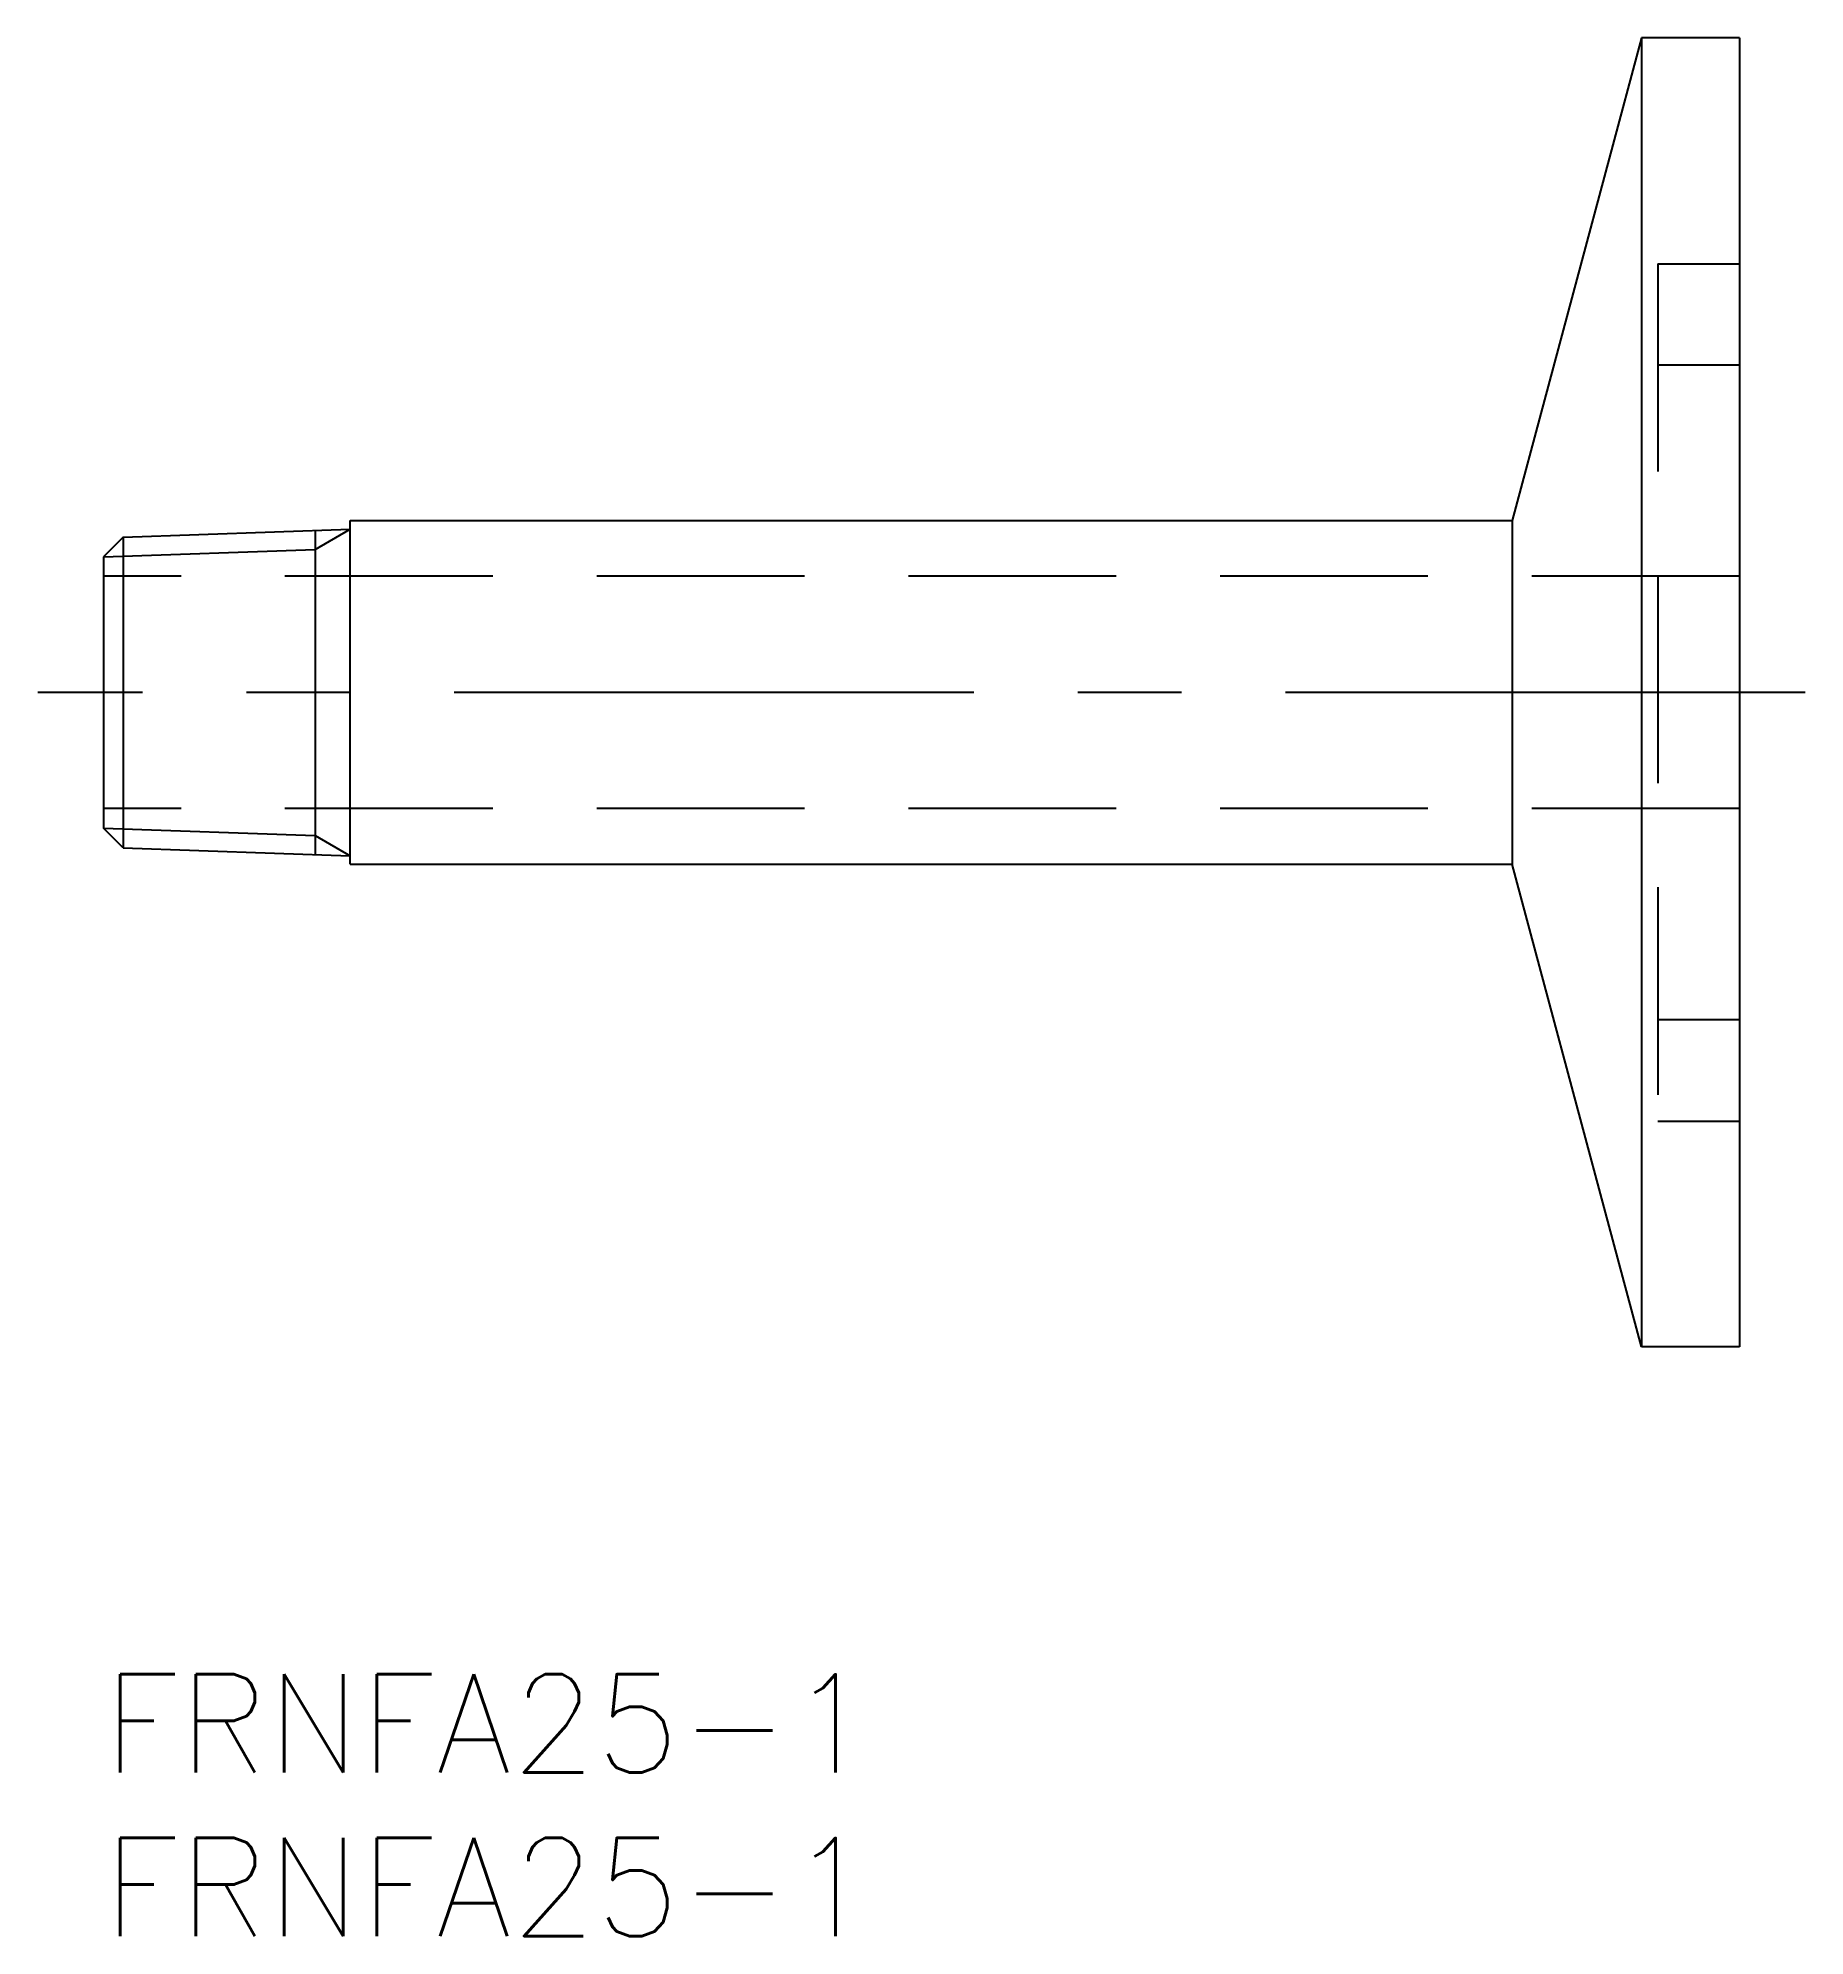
# Model space of a CAD drawing. Extents: x -2 to 52, y -8 to 50.
import ezdxf

# ---------------------------------------------------------------- set-up
doc = ezdxf.new("R2010")
doc.units = 0
doc.header["$LTSCALE"] = 0.5
doc.linetypes.add('CENTER', pattern=[50.8, 31.75, -6.35, 6.35, -6.35])
doc.linetypes.add('DASHED', pattern=[19.05, 12.7, -6.35])
for name, color, linetype in [('MSM_CENTER', 1, 'CENTER'), ('MSM_CONTINUOUS', 7, 'CONTINUOUS'), ('MSM_DASHED', 4, 'DASHED'), ('MSM_NARROW', 5, 'CONTINUOUS'), ('MSM_PART_NUMBER', 7, 'CONTINUOUS')]:
    doc.layers.add(name, color=color, linetype=linetype)
doc.styles.get("Standard").update_dxf_attribs({"font": 'txt.shx', "height": 3, "bigfont": 'bigfont.shx'})

# ---------------------------------------------------------------- blocks, each defined once
blk = doc.blocks.new('*U4')
at = {"layer": 'MSM_PART_NUMBER'}
blk.add_text('FRNFA25-1', height=3, dxfattribs=at).set_placement((0, -3))
blk = doc.blocks.new('*U5')
at = {"layer": 'MSM_PART_NUMBER'}
blk.add_text('FRNFA25-1', height=3, dxfattribs=at).set_placement((0, -8))

msp = doc.modelspace()

# ---------------------------------------------------------------- linework, layer by layer
at = {"layer": 'MSM_CENTER'}
msp.add_line((51.998, 30), (-2, 30), dxfattribs=at)
at = {"layer": 'MSM_CONTINUOUS'}
for p, q in [((46.998, 50), (43.046, 35.25)), ((49.998, 50), (46.998, 50)), ((46.998, 50), (46.998, 10)), ((49.998, 50), (49.998, 10)), ((0.602, 34.746), (7.541, 34.989)), ((6.47, 34.951), (6.47, 25.049)), ((7.541, 35.25), (43.046, 35.25)), ((7.541, 24.75), (7.541, 35.25)), ((43.046, 35.25), (43.046, 24.75)), ((0.602, 34.746), (0, 34.144)), ((0.602, 34.746), (0.602, 25.254)), ((0, 34.144), (0, 25.856)), ((0.602, 25.254), (0, 25.856)), ((0.602, 25.254), (7.541, 25.011)), ((7.541, 24.75), (43.046, 24.75)), ((46.998, 10), (43.046, 24.75)), ((49.998, 10), (46.998, 10))]:
    msp.add_line(p, q, dxfattribs=at)
at = {"layer": 'MSM_DASHED'}
for p, q in [((47.498, 43.1), (49.998, 43.1)), ((47.498, 43.1), (47.498, 16.9)), ((49.998, 40), (47.498, 40)), ((49.998, 33.55), (0, 33.55)), ((49.998, 26.45), (0, 26.45)), ((49.998, 20), (47.498, 20)), ((47.498, 16.9), (49.998, 16.9))]:
    msp.add_line(p, q, dxfattribs=at)
at = {"layer": 'MSM_NARROW'}
for p, q in [((6.47, 34.37), (7.541, 34.989)), ((0, 34.144), (6.47, 34.37)), ((0, 25.856), (6.47, 25.63)), ((6.47, 25.63), (7.541, 25.011))]:
    msp.add_line(p, q, dxfattribs=at)

# ---------------------------------------------------------------- block references
at = {"layer": 'MSM_CONTINUOUS'}
for name in ['*U4', '*U5']:
    msp.add_blockref(name, (0, 0), dxfattribs=at)

doc.saveas('drawing.dxf')
